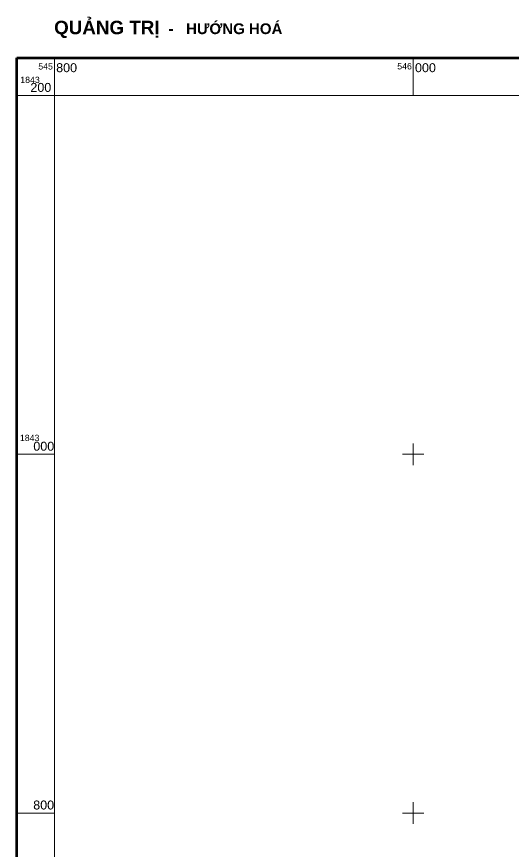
# Model space of a CAD drawing. Header units: metres. Extents: x 545779 to 547235, y 1841259 to 1843294.
# Drawn here: x 545779 to 546055.8, y 1842778.7 to 1843243.9 of the extents above; entities that cross this region are included whole.
import ezdxf
from ezdxf.enums import TextEntityAlignment as Align

# ---------------------------------------------------------------- set-up
doc = ezdxf.new("R2010")
doc.units = ezdxf.units.M
doc.header["$MEASUREMENT"] = 0
for name, color, linetype, lineweight in [('Level 56', 7, 'Continuous', 0), ('Level 60', 7, 'Continuous', 0), ('Level 61', 7, 'Continuous', 0)]:
    doc.layers.add(name, color=color, linetype=linetype, lineweight=lineweight)
doc.styles.add('Style-VHarial', font='VHarial.shx')
doc.styles.add('Style-VHarialb', font='VHarialb.shx')

msp = doc.modelspace()

# ---------------------------------------------------------------- linework, layer by layer
at = {"layer": 'Level 60', "color": 7, "linetype": 'Continuous', "lineweight": 0, "flags": 128}
for points in [[(545800, 1843200), (545800, 1843221)], [(546000, 1843200), (546000, 1843221)], [(545800, 1843200), (545779, 1843200)], [(546000, 1842994), (546000, 1843006)], [(545800, 1843000), (545779, 1843000)], [(545994, 1843000), (546006, 1843000)], [(546000, 1842794), (546000, 1842806)], [(545800, 1842800), (545779, 1842800)], [(545994, 1842800), (546006, 1842800)]]:
    msp.add_lwpolyline(points, dxfattribs=at)
msp.add_lwpolyline([(545800, 1843200), (547200, 1843200), (547200, 1841800), (545800, 1841800), (545800, 1843200)], close=True, dxfattribs=at)
at = {"layer": 'Level 61', "color": 7, "linetype": 'Continuous', "lineweight": 140, "flags": 128}
msp.add_lwpolyline([(545779, 1843221), (547221, 1843221), (547221, 1841779), (545779, 1841779), (545779, 1843221)], close=True, dxfattribs=at)

# ---------------------------------------------------------------- texts
at = {"layer": 'Level 56', "color": 7, "linetype": 'Continuous', "lineweight": 0, "style": 'Style-VHarial'}
for s, p in [('545', (545799.19, 1843218)), ('546', (545999.27, 1843218.04))]:
    msp.add_text(s, height=3.5, dxfattribs=at).set_placement(p, align=Align.TOP_RIGHT)
for s, p in [('800', (545801, 1843218)), ('000', (546001, 1843218))]:
    msp.add_text(s, height=5, dxfattribs=at).set_placement(p, align=Align.TOP_LEFT)
for s, height, p in [('1843', 3.5, (545781, 1843207)), ('1843', 3.5, (545780.79, 1843007.38)), ('000', 5, (545788.27, 1843002)), ('800', 5, (545788.21, 1842802))]:
    msp.add_text(s, height=height, dxfattribs=at).set_placement(p)
msp.add_text('200', height=5, dxfattribs=at).set_placement((545798.28, 1843202), align=Align.RIGHT)
at = {"layer": 'Level 61', "color": 7, "linetype": 'Continuous', "lineweight": 0, "style": 'Style-VHarialb'}
for s, height, p in [('qu¶ng trÞ', 7.5, (545799.86, 1843234.17)), (' -   H\xadíng Ho¸', 6, (545861.32, 1843234.23))]:
    msp.add_text(s, height=height, dxfattribs=at).set_placement(p)

doc.saveas('drawing.dxf')
